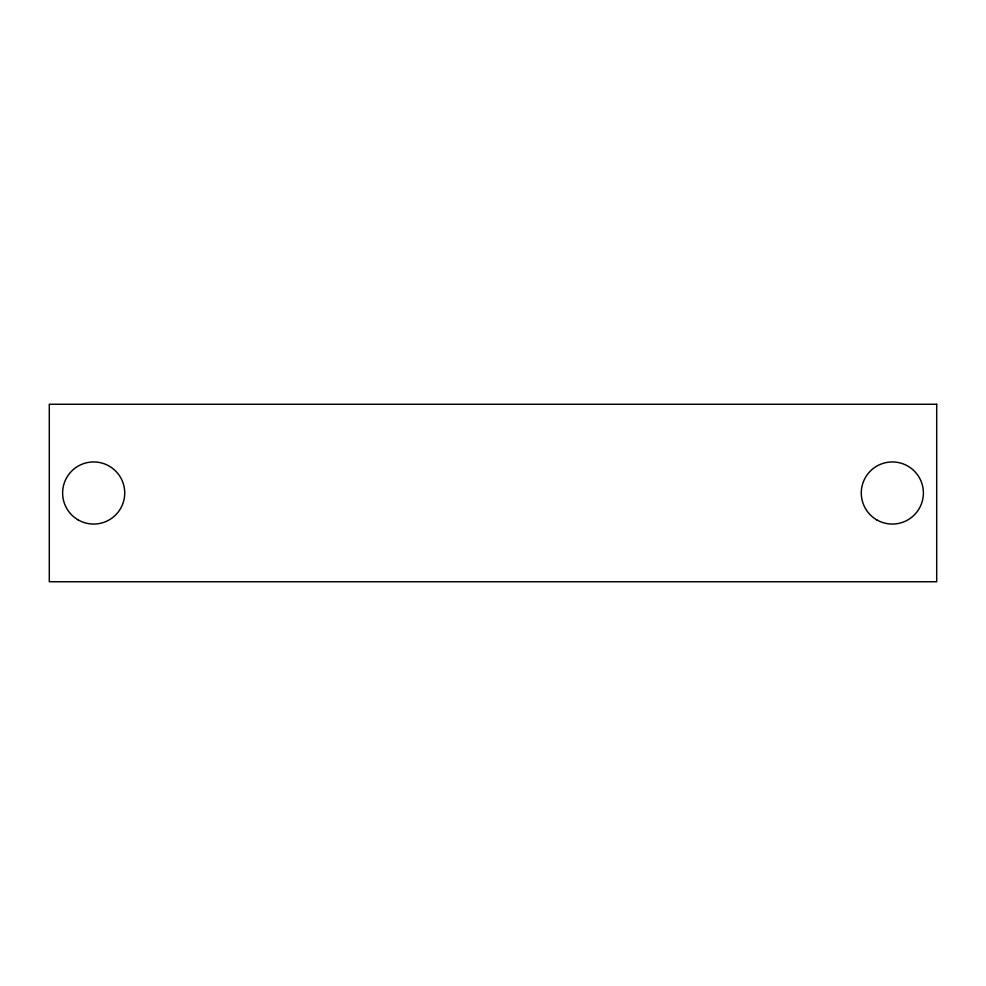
<?xml version="1.0" encoding="UTF-8"?>
<svg xmlns="http://www.w3.org/2000/svg" width="986" height="986" viewBox="0 0 986 986"><rect width="100%" height="100%" fill="white"/><g stroke="black" fill="none" stroke-linecap="round" stroke-linejoin="round"><path stroke-width="1.48" d="M936.7 404.26L49.3 404.26L49.3 581.74L936.7 581.74L936.7 404.26M78.14 519.893A31.059 31.059 0 0 0 124.729 493A31.059 31.059 0 0 0 78.14 466.107A31.059 31.059 0 0 0 78.14 519.893M876.8 519.893A31.059 31.059 0 0 0 923.389 493A31.059 31.059 0 0 0 876.8 466.107A31.059 31.059 0 0 0 876.8 519.893"/></g></svg>
